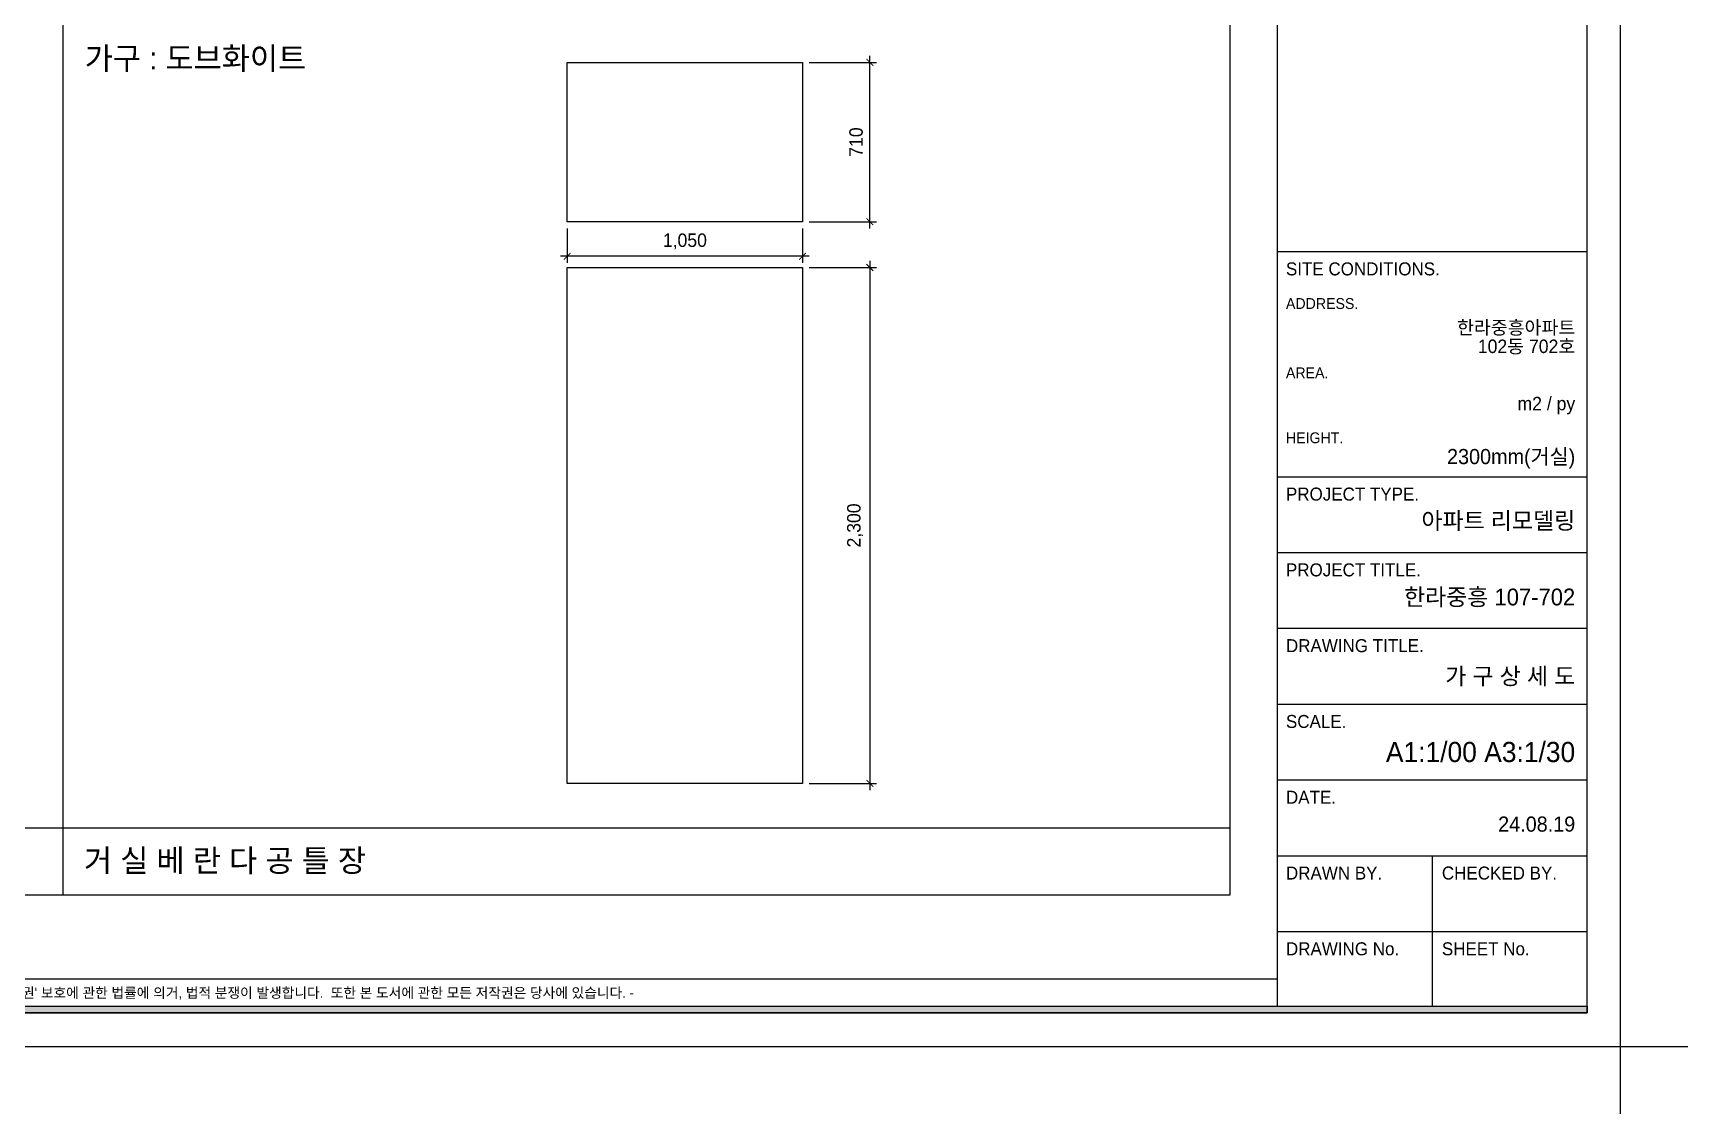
# Model space of a CAD drawing. Header units: inches. Extents: x 4374 to 164780, y 597 to 50243.
# Drawn here: x 92093 to 99474, y 15973 to 20791 of the extents above; entities that cross this region are included whole.
import ezdxf
from ezdxf.enums import TextEntityAlignment as Align

# ---------------------------------------------------------------- set-up
doc = ezdxf.new("R2010")
doc.units = ezdxf.units.IN
doc.header["$LTSCALE"] = 50
doc.header["$MEASUREMENT"] = 0
doc.header["$PDSIZE"] = 700.071425
for name, color, linetype in [('0-ELC TEXT', 7, 'Continuous'), ('06-FUR', 6, 'Continuous'), ('3.기호.계단선', 30, 'Continuous'), ('F-SYM', 7, 'Continuous'), ('FORM(YOURNAME)-11', 1, 'Continuous'), ('FORM(YOURNAME)-11 @ 1', 1, 'Continuous')]:
    doc.layers.add(name, color=color, linetype=linetype)
doc.styles.add('HY 울릉도 L', font='')
doc.styles.add('YOURNAME', font='HY울릉도M.TTF')
doc.styles.add('코레일둥고', font='Korail_Round_Gothic_Medium.ttf')
doc.styles.get('HY 울릉도 L').set_extended_font_data('HY울릉도L')
doc.dimstyles.new('30', dxfattribs={"dimscale": 30, "dimtxt": 2, "dimasz": 1, "dimexe": 1, "dimexo": 1, "dimgap": 1, "dimtad": 1, "dimdec": 0, "dimrnd": 0.05, "dimdsep": 46, "dimlunit": 6, "dimtxsty": 'HY 울릉도 L', "dimblk": 'ARCHTICK', "dimcen": 2.5, "dimdle": 1, "dimclrd": 133, "dimclre": 133, "dimclrt": 30, "dimadec": 0, "dimazin": 0, "dimtfac": 1, "dimtdec": 0, "dimtix": 1, "dimtmove": 2, "dimatfit": 3, "dimldrblk": 'ARCHTICK', "dimfxl": 0, "dimlwd": -1, "dimlwe": -1, "dimarcsym": 0})

# ---------------------------------------------------------------- blocks, each defined once
blk = doc.blocks.new('FORM-PLAN')
at = {"layer": 'FORM(YOURNAME)-11'}
h = blk.add_hatch(color=256, dxfattribs=at)
h.dxf.hatch_style = 1
h.paths.add_polyline_path([(-71444, 55115), (10556, 55115), (10556, 54915), (-71444, 54915)])
h.paths.add_polyline_path([(-71444, -2085), (10556, -2085), (10556, -2285), (-71444, -2285)])
at = {"layer": 'Defpoints', "color": 158}
for p, q in [((1346, 54915), (1346, -2085)), ((1346, -1285), (-71444, -1285))]:
    blk.add_line(p, q, dxfattribs=at)
for points in [[(-71444, -2285), (10556, -2285), (10556, 55115), (-71444, 55115)], [(-69444, 53115), (-64, 53115), (-64, 1215), (-69444, 1215)]]:
    blk.add_lwpolyline(points, close=True, dxfattribs=at)
at = {"layer": 'Defpoints', "color": 1}
blk.add_lwpolyline([(11556, -5285), (11556, -3285), (13556, -3285)], dxfattribs=at)
at = {"layer": 'FORM(YOURNAME)-11', "color": 14}
for p, q in [((1346, 20344), (10556, 20344)), ((1346, 13651), (10556, 13651)), ((1346, 11398), (10556, 11398)), ((1346, 9146), (10556, 9146)), ((1346, 6893), (10556, 6893)), ((1346, 4641), (10556, 4641)), ((1346, 2388), (10556, 2388)), ((5951, 2388), (5951, -2085)), ((1346, 136), (10556, 136))]:
    blk.add_line(p, q, dxfattribs=at)
at = {"layer": 'FORM(YOURNAME)-11', "color": 250}
blk.add_lwpolyline([(-72444, -3285), (11556, -3285), (11556, 56115), (-72444, 56115)], close=True, dxfattribs=at)
at = {"layer": 'FORM(YOURNAME)-11'}
blk.add_lwpolyline([(-71444, -2085), (10556, -2085), (10556, -2285), (-71444, -2285)], close=True, dxfattribs=at)
at = {"layer": 'FORM(YOURNAME)-11', "color": 14, "style": 'YOURNAME'}
for s, height, p in [('SITE CONDITIONS.', 386.14, (1603, 19829)), ('PROJECT TYPE.', 386.14, (1603, 13136)), ('PROJECT TITLE.', 386.14, (1603, 10883)), ('DRAWING TITLE.', 386.14, (1603, 8631)), ('SCALE.', 386.1, (1603, 6378)), ('DATE.', 386.1, (1603, 4126)), ('DRAWN BY.', 386.1, (1603, 1873)), ('CHECKED BY.', 386.14, (6240, 1873)), ('DRAWING No.', 386.14, (1603, -379)), ('SHEET No.', 386.1, (6240, -379))]:
    blk.add_text(s, height=height, dxfattribs=at).set_placement(p, align=Align.MIDDLE_LEFT)
at = {"layer": 'FORM(YOURNAME)-11', "color": 251, "style": 'YOURNAME'}
for s, p in [('ADDRESS.', (1603, 18799)), ('AREA.', (1603, 16740)), ('HEIGHT.', (1603, 14809))]:
    blk.add_text(s, height=321.8, dxfattribs=at).set_placement(p, align=Align.MIDDLE_LEFT)
at = {"layer": 'FORM(YOURNAME)-11', "color": 1, "style": 'YOURNAME'}
blk.add_text("- 본 도서는 어떠한 경우에도 무단으로 도용할 수 없으며 도용시 '지적재산권' 보호에 관한 법률에 의거, 법적 분쟁이 발생합니다.  또한 본 도서에 관한 모든 저작권은 당사에 있습니다. -", height=300, dxfattribs=at).set_placement((-32990, -1685), align=Align.MIDDLE_CENTER)
at = {"layer": 'FORM(YOURNAME)-11', "color": 3, "style": 'YOURNAME'}
for tag, height, p in [('1', 450, (9905, 18188)), ('2', 450, (9905, 17544)), ('3', 450, (9905, 16257)), ('4', 450, (9905, 14326)), ('5', 515, (9905, 12009)), ('6', 515, (9905, 9757)), ('7', 515, (9905, 7504)), ('8', 515, (9905, 5252)), ('9', 515, (9905, 2999)), ('10', 515, (5655, 811)), ('11', 515, (9905, 747)), ('12', 515, (5655, -1441)), ('13', 515, (9905, -1441))]:
    blk.add_attdef(tag, text='', height=height, dxfattribs=at).set_placement(p, align=Align.MIDDLE_RIGHT)
blk = doc.blocks.new('*U584')
at = {"layer": 'F-SYM'}
ref = blk.add_blockref('FORM-PLAN', (97441.1, 16765.3), dxfattribs=dict(at, xscale=0.15, yscale=0.15, zscale=0.15))
ref.add_attrib('4', '2300mm(거실)', dxfattribs={"layer": 'FORM(YOURNAME)-11 @ 1', "color": 3, "height": 67.5, "style": 'YOURNAME'}).set_placement((98971.8, 18903), align=Align.MIDDLE_RIGHT)
ref.add_attrib('3', ' m2 / py', dxfattribs={"layer": 'FORM(YOURNAME)-11 @ 1', "color": 3, "height": 60, "style": 'YOURNAME'}).set_placement((98971.8, 19139.2), align=Align.MIDDLE_RIGHT)
ref.add_attrib('2', '102동 702호', dxfattribs={"layer": 'FORM(YOURNAME)-11 @ 1', "color": 3, "height": 60, "style": 'YOURNAME'}).set_placement((98971.8, 19394.5), align=Align.MIDDLE_RIGHT)
ref.add_attrib('1', '한라중흥아파트', dxfattribs={"layer": 'FORM(YOURNAME)-11 @ 1', "color": 3, "height": 60, "style": 'YOURNAME'}).set_placement((98971.8, 19478.1), align=Align.MIDDLE_RIGHT)
ref.add_attrib('5', '아파트 리모델링', dxfattribs={"layer": 'FORM(YOURNAME)-11 @ 1', "color": 3, "height": 75, "style": 'YOURNAME'}).set_placement((98971.8, 18617.3), align=Align.MIDDLE_RIGHT)
ref.add_attrib('6', '한라중흥 107-702', dxfattribs={"layer": 'FORM(YOURNAME)-11 @ 1', "color": 3, "height": 75, "style": 'YOURNAME'}).set_placement((98971.8, 18276.9), align=Align.MIDDLE_RIGHT)
ref.add_attrib('7', '가 구 상 세 도', dxfattribs={"layer": 'FORM(YOURNAME)-11 @ 1', "color": 3, "height": 75, "style": 'YOURNAME'}).set_placement((98971.8, 17924.2), align=Align.MIDDLE_RIGHT)
ref.add_attrib('8', 'A1:1/00 A3:1/30', dxfattribs={"layer": 'FORM(YOURNAME)-11 @ 1', "color": 3, "height": 90, "style": 'YOURNAME'}).set_placement((98971.8, 17585.9), align=Align.MIDDLE_RIGHT)
ref.add_attrib('9', '24.08.19', dxfattribs={"layer": 'FORM(YOURNAME)-11 @ 1', "color": 3, "height": 67.5, "style": 'YOURNAME'}).set_placement((98971.8, 17264.5), align=Align.MIDDLE_RIGHT)
blk = doc.blocks.new('_ArchTick')
at = {"color": 0, "linetype": 'ByBlock', "const_width": 0.15}
blk.add_lwpolyline([(-0.5, -0.5), (0.5, 0.5)], dxfattribs=at)
blk = doc.blocks.new('*D551')
at = {"layer": '06-FUR', "color": 133}
for p, q in [((95555.6, 19745.8), (95855.6, 19745.8)), ((95825.6, 19775.8), (95825.6, 17415.8)), ((95555.6, 17445.8), (95855.6, 17445.8))]:
    blk.add_line(p, q, dxfattribs=at)
at = {"layer": 'Defpoints', "color": 0}
for p in [(95525.6, 19745.8), (95525.6, 17445.8), (95825.6, 17445.8)]:
    blk.add_point(p, dxfattribs=at)
at = {"layer": '06-FUR', "color": 133, "xscale": 30, "yscale": 30, "zscale": 30}
for p, rotation in [((95825.6, 19745.8), 90), ((95825.6, 17445.8), 270)]:
    blk.add_blockref('_ArchTick', p, dxfattribs=dict(at, rotation=rotation))
at = {"layer": '06-FUR', "color": 30, "insert": (95759.6, 18595.8), "char_height": 60, "attachment_point": 5, "rotation": 90, "style": 'HY 울릉도 L'}
blk.add_mtext('2,300', dxfattribs=at)
blk = doc.blocks.new('*D552')
at = {"layer": '06-FUR', "color": 133}
for p, q in [((95825.6, 19920), (95825.6, 20690)), ((95555.6, 20660), (95855.6, 20660)), ((95555.6, 19950), (95855.6, 19950))]:
    blk.add_line(p, q, dxfattribs=at)
at = {"layer": 'Defpoints', "color": 0}
for p in [(95525.6, 20660), (95825.6, 20660), (95525.6, 19950)]:
    blk.add_point(p, dxfattribs=at)
at = {"layer": '06-FUR', "color": 133, "xscale": 30, "yscale": 30, "zscale": 30}
for p, rotation in [((95825.6, 20660), 90), ((95825.6, 19950), 270)]:
    blk.add_blockref('_ArchTick', p, dxfattribs=dict(at, rotation=rotation))
at = {"layer": '06-FUR', "color": 30, "insert": (95764.3, 20305), "char_height": 60, "attachment_point": 5, "rotation": 90, "style": 'HY 울릉도 L'}
blk.add_mtext('710', dxfattribs=at)
blk = doc.blocks.new('*D553')
at = {"layer": '06-FUR', "color": 133}
for p, q in [((94475.6, 19920), (94475.6, 19765.9)), ((95525.6, 19920), (95525.6, 19765.9)), ((95555.6, 19795.9), (94445.6, 19795.9))]:
    blk.add_line(p, q, dxfattribs=at)
at = {"layer": 'Defpoints', "color": 0}
for p in [(94475.6, 19950), (95525.6, 19950), (94475.6, 19795.9)]:
    blk.add_point(p, dxfattribs=at)
at = {"layer": '06-FUR', "color": 133, "xscale": 30, "yscale": 30, "zscale": 30, "rotation": 180}
blk.add_blockref('_ArchTick', (94475.6, 19795.9), dxfattribs=at)
at = {"layer": '06-FUR', "color": 133, "xscale": 30, "yscale": 30, "zscale": 30}
blk.add_blockref('_ArchTick', (95525.6, 19795.9), dxfattribs=at)
at = {"layer": '06-FUR', "color": 30, "insert": (95000.6, 19861.9), "char_height": 60, "attachment_point": 5, "style": 'HY 울릉도 L'}
blk.add_mtext('1,050', dxfattribs=at)

msp = doc.modelspace()

# ---------------------------------------------------------------- linework, layer by layer
at = {"layer": '06-FUR'}
for points in [[(94475.6, 19950), (94475.6, 20660), (95525.6, 20660), (95525.6, 19950)], [(94475.6, 19745.8), (95525.6, 19745.8), (95525.6, 17445.8), (94475.6, 17445.8)]]:
    msp.add_lwpolyline(points, close=True, dxfattribs=at)
at = {"layer": 'F-SYM'}
for p, q in [((92227.9, 16947.6), (92227.9, 24732.6)), ((87024.4, 17247.6), (97431.4, 17247.6))]:
    msp.add_line(p, q, dxfattribs=at)

# ---------------------------------------------------------------- block references
at = {"layer": '06-FUR'}
msp.add_blockref('*U584', (0, 0), dxfattribs=at)

# ---------------------------------------------------------------- texts
at = {"layer": '0-ELC TEXT', "style": '코레일둥고'}
msp.add_text('거 실 베 란 다 공 틀 장', height=100, dxfattribs=at).set_placement((92320.2, 17051.9))
at = {"layer": '3.기호.계단선', "style": '코레일둥고'}
msp.add_text('가구 : 도브화이트', height=100, dxfattribs=at).set_placement((92323.8, 20628.6))

# ---------------------------------------------------------------- dimensions: what is measured, and where the dimension line sits
at = {"layer": '06-FUR'}
for base, p1, p2, picture, middle in [((95825.6, 20660), (95525.6, 19950), (95525.6, 20660), '*D552', (95764.3, 20305)), ((95825.6, 17445.8), (95525.6, 19745.8), (95525.6, 17445.8), '*D551', (95759.6, 18595.8))]:
    dim = msp.add_linear_dim(base=base, p1=p1, p2=p2, angle=90, dimstyle='30', override={"dimfxl": 1.25}, dxfattribs=at)
    dim.commit()
    dim.dimension.update_dxf_attribs({"geometry": picture, "text_midpoint": middle})
dim = msp.add_linear_dim(base=(94475.6, 19795.9), p1=(95525.6, 19950), p2=(94475.6, 19950), dimstyle='30', override={"dimfxl": 1.25}, dxfattribs=at)
dim.commit()
dim.dimension.update_dxf_attribs({"geometry": '*D553', "text_midpoint": (95000.6, 19861.9)})

doc.saveas('drawing.dxf')
